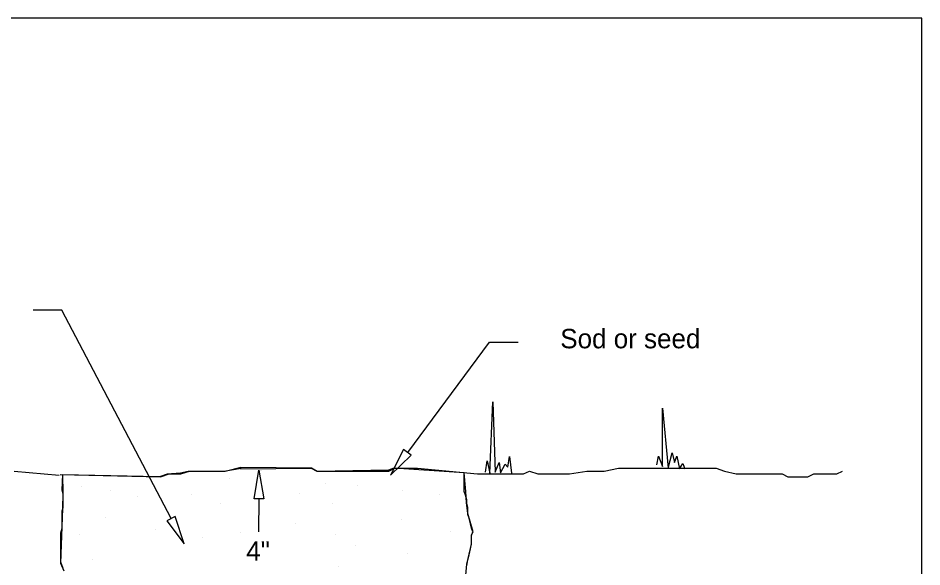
# Model space of a CAD drawing. Extents: x -262 to -177, y 992 to 1102.
# Drawn here: x -228.5 to -176.6, y 1070.7 to 1102.3 of the extents above; entities that cross this region are included whole.
import ezdxf

# ---------------------------------------------------------------- set-up
doc = ezdxf.new("R2010")
doc.units = 0
doc.layers.add('1', color=7, linetype='Continuous')
doc.layers.add('Default', color=7, linetype='Continuous')

# ---------------------------------------------------------------- blocks, each defined once
blk = doc.blocks.new('POINT_DISPLAY')
blk.add_line((0, 0), (0, 0))

msp = doc.modelspace()

# ---------------------------------------------------------------- linework, layer by layer
for p, q in [((-225.993, 1085.47), (-227.634, 1085.47)), ((-219.721, 1073.489), (-225.993, 1085.47)), ((-206.137, 1077.29), (-201.444, 1083.633)), ((-201.444, 1083.633), (-199.804, 1083.633)), ((-201.431, 1076.1), (-201.246, 1080.194)), ((-201.246, 1080.194), (-201.123, 1076.162)), ((-191.507, 1079.846), (-191.181, 1076.392)), ((-191.507, 1076.49), (-191.507, 1079.846)), ((-191.181, 1076.392), (-190.953, 1077.272)), ((-190.953, 1077.272), (-190.823, 1076.718)), ((-201.677, 1076.162), (-201.584, 1076.808)), ((-201.584, 1076.808), (-201.431, 1076.1)), ((-201.123, 1076.162), (-200.877, 1076.716)), ((-200.877, 1076.716), (-200.816, 1076.131)), ((-200.816, 1076.131), (-200.539, 1076.624)), ((-200.539, 1076.624), (-200.385, 1076.439)), ((-200.385, 1076.439), (-200.293, 1077.055)), ((-200.293, 1077.055), (-200.17, 1076.1)), ((-191.833, 1076.587), (-191.735, 1077.076)), ((-191.735, 1077.076), (-191.507, 1076.49)), ((-190.823, 1076.718), (-190.693, 1077.076)), ((-190.693, 1077.076), (-190.53, 1076.359)), ((-190.53, 1076.359), (-190.335, 1076.653)), ((-190.335, 1076.653), (-190.237, 1076.359)), ((-228.728, 1076.222), (-226.15, 1075.991)), ((-219.165, 1076.058), (-218.672, 1076.222)), ((-218.672, 1076.222), (-216.694, 1076.222)), ((-216.694, 1076.222), (-215.701, 1076.386)), ((-215.737, 1076.356), (-211.679, 1076.386)), ((-211.679, 1076.386), (-211.35, 1076.222)), ((-211.35, 1076.222), (-207.229, 1076.222)), ((-207.229, 1076.222), (-206.901, 1076.386)), ((-206.901, 1076.386), (-205.579, 1076.386)), ((-205.579, 1076.386), (-202.123, 1076.058)), ((-199.48, 1076.058), (-199.152, 1076.222)), ((-199.152, 1076.222), (-198.659, 1076.058)), ((-196.845, 1076.058), (-195.852, 1076.222)), ((-195.852, 1076.222), (-194.866, 1076.222)), ((-194.866, 1076.222), (-194.045, 1076.386)), ((-194.045, 1076.386), (-188.438, 1076.386)), ((-188.438, 1076.386), (-187.946, 1076.222)), ((-187.946, 1076.222), (-187.281, 1076.058)), ((-181.51, 1076.058), (-181.182, 1076.222)), ((-226.079, 1076.026), (-220.322, 1075.894)), ((-225.973, 1075.125), (-225.938, 1076.026)), ((-220.322, 1075.894), (-219.822, 1076.058)), ((-219.822, 1076.058), (-219.165, 1076.058)), ((-202.892, 1075.05), (-202.892, 1076.103)), ((-202.123, 1076.058), (-199.48, 1076.058)), ((-198.659, 1076.058), (-196.845, 1076.058)), ((-187.281, 1076.058), (-184.646, 1076.058)), ((-184.646, 1076.058), (-184.317, 1075.894)), ((-184.317, 1075.894), (-183.16, 1075.894)), ((-183.16, 1075.894), (-182.832, 1076.058)), ((-182.832, 1076.058), (-181.51, 1076.058)), ((-225.906, 1074.908), (-225.973, 1075.125)), ((-225.906, 1074.139), (-225.906, 1074.908)), ((-214.678, 1074.634), (-214.7, 1072.724)), ((-202.817, 1074.841), (-202.892, 1075.05)), ((-202.75, 1074.565), (-202.817, 1074.841)), ((-202.75, 1074.348), (-202.75, 1074.565)), ((-225.973, 1073.93), (-225.906, 1074.139)), ((-202.683, 1074.139), (-202.75, 1074.348)), ((-202.683, 1073.721), (-202.683, 1074.139)), ((-225.973, 1072.945), (-225.973, 1073.93)), ((-202.608, 1073.512), (-202.683, 1073.721)), ((-202.474, 1072.945), (-202.608, 1073.512)), ((-226.048, 1072.668), (-225.973, 1072.945)), ((-226.048, 1070.981), (-226.048, 1072.668)), ((-202.399, 1072.736), (-202.474, 1072.945)), ((-202.474, 1072.527), (-202.399, 1072.736)), ((-202.474, 1072.034), (-202.474, 1072.527)), ((-202.541, 1071.758), (-202.474, 1072.034)), ((-202.608, 1071.407), (-202.541, 1071.758)), ((-225.906, 1070.63), (-226.048, 1070.981)), ((-202.75, 1070.772), (-202.683, 1071.123)), ((-202.683, 1071.123), (-202.608, 1071.407))]:
    msp.add_line(p, q)
for points in [[(-205.935, 1077.146), (-206.373, 1077.472), (-207.133, 1075.993), (-207.133, 1075.993)], [(-214.405, 1074.634), (-214.952, 1074.634), (-214.678, 1076.275), (-214.678, 1076.275)], [(-219.484, 1073.618), (-219.968, 1073.363), (-218.96, 1072.039), (-218.96, 1072.039)]]:
    msp.add_lwpolyline(points, close=True)
at = {"layer": '1'}
msp.add_lwpolyline([(-261.618, 992.26), (-176.618, 992.26), (-176.618, 1102.26), (-261.618, 1102.26)], close=True, dxfattribs=at)
at = {"layer": 'Default'}
msp.add_lwpolyline([(-202.857, 1069.614), (-202.74, 1070.876), (-202.475, 1072.021), (-202.475, 1072.55), (-202.387, 1072.726), (-202.681, 1073.783), (-202.769, 1074.399), (-202.798, 1075.045), (-202.886, 1076.131), (-206.937, 1076.395), (-207.231, 1076.278), (-211.34, 1076.19), (-211.663, 1076.395), (-215.714, 1076.424), (-216.624, 1076.19), (-218.738, 1076.19), (-219.178, 1076.102), (-219.941, 1076.043), (-220.381, 1075.896), (-225.959, 1076.013), (-225.929, 1074.957), (-225.959, 1074.076), (-226.076, 1070.935), (-225.871, 1070.495)], dxfattribs=at)

# ---------------------------------------------------------------- block references
at = {"xscale": 1.3123359580052494, "yscale": 1.3123359580052494}
for p in [(-214.592, 1076.275), (-214.514, 1076.275), (-216.394, 1075.819), (-224.89, 1075.35), (-223.191, 1075.115), (-210.828, 1075.526), (-209.012, 1075.408), (-206.434, 1075.115), (-221.668, 1074.763), (-218.562, 1074.881), (-212.351, 1074.939), (-204.324, 1074.881), (-216.863, 1074.353), (-210.477, 1074.353), (-223.484, 1073.532), (-212.586, 1073.239), (-206.492, 1073.415), (-224.949, 1072.594), (-220.613, 1072.887), (-215.75, 1072.711), (-210.301, 1072.594), (-203.68, 1072.77), (-217.918, 1072.418), (-209.129, 1071.949), (-206.141, 1071.48), (-224.246, 1071.128), (-210.125, 1070.718)]:
    msp.add_blockref('POINT_DISPLAY', p, dxfattribs=at)

# ---------------------------------------------------------------- texts
at = {"layer": 'Default'}
for s, height, p in [('Sod or seed', 1.11549, (-197.379, 1083.28)), ('4"', 1.1155, (-215.406, 1071.072))]:
    msp.add_text(s, height=height, dxfattribs=at).set_placement(p)

doc.saveas('drawing.dxf')
